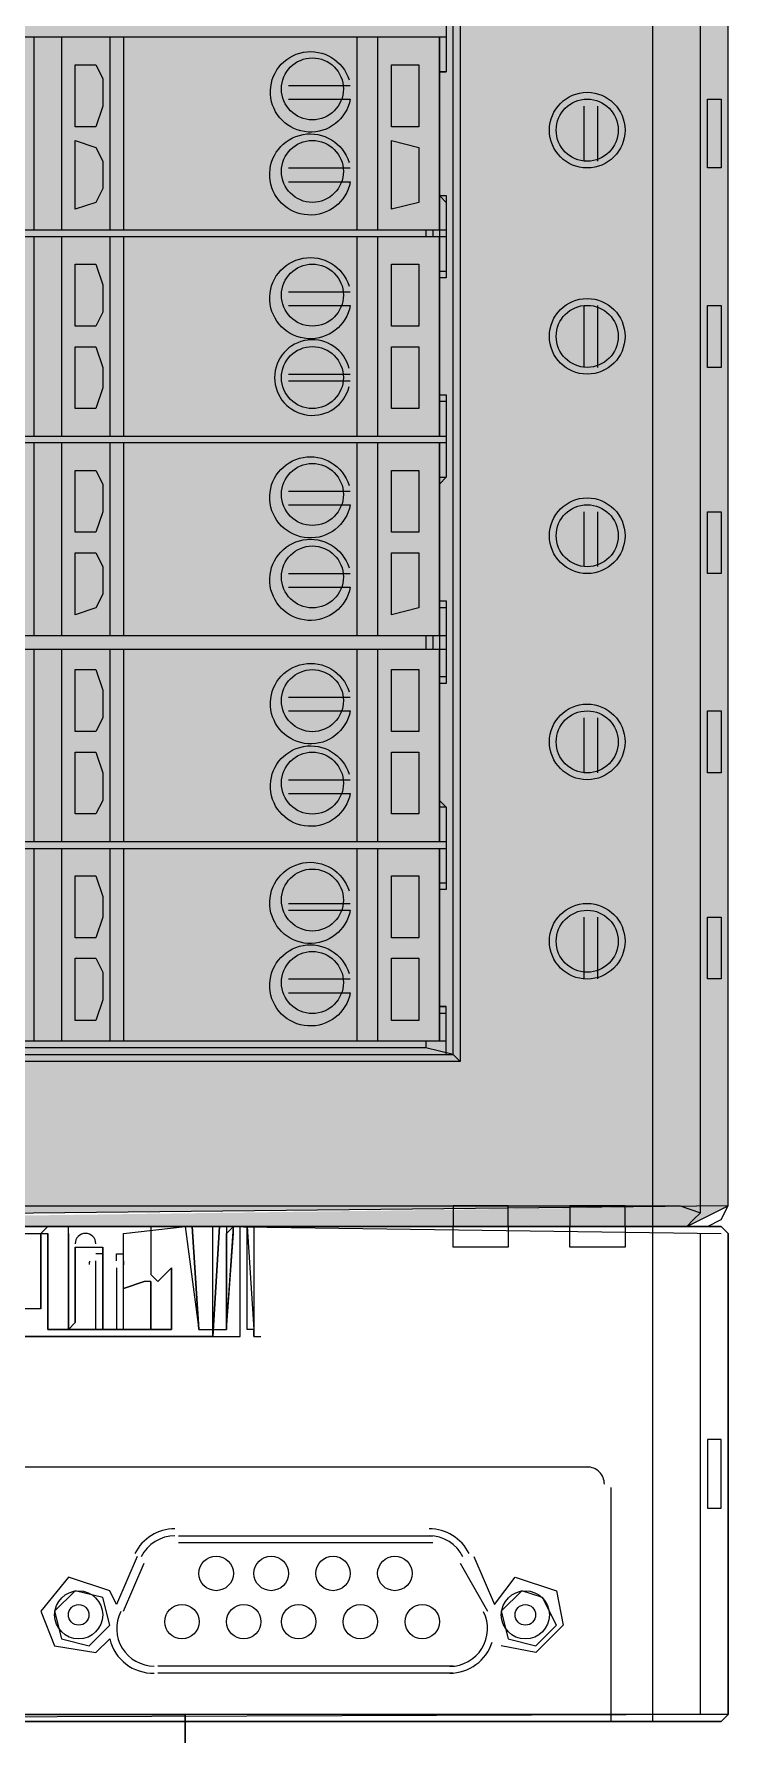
# Model space of a CAD drawing. Extents: x 4719 to 8938, y 1800 to 4482.
# Drawn here: x 6982.6 to 7025.3, y 3306.4 to 3411.1 of the extents above; entities that cross this region are included whole.
import ezdxf

# ---------------------------------------------------------------- set-up
doc = ezdxf.new("R2010")
doc.units = 0
doc.header["$LTSCALE"] = 10
doc.header["$MEASUREMENT"] = 0
doc.layers.add('G02-1-PRDXXXX-E-MRIO-01-P01-01$0$ANNOTATION', color=7, linetype='Continuous')

# ---------------------------------------------------------------- blocks, each defined once
blk = doc.blocks.new('G02-1-PRDXXXX-E-MRIO-01-P01-01$0$DV-54809-ZX-350-001')
at = {"layer": 'G02-1-PRDXXXX-E-MRIO-01-P01-01$0$ANNOTATION', "lineweight": 25}
for points in [[(2259.47, 1537.26), (2264.55, 1537.26), (2264.55, 1531.33), (2265.82, 1531.33), (2266.24, 1531.76), (2266.24, 1536.41), (2267.94, 1536.41), (2267.94, 1531.76), (2267.94, 1531.33), (2270.9, 1531.33), (2270.9, 1534.3), (2270.48, 1534.3), (2269.21, 1533.87), (2269.21, 1537.26), (2273.02, 1537.68), (2273.86, 1531.33), (2275.56, 1531.33), (2275.98, 1537.68), (2303.92, 1537.68), (2306.46, 1538.95), (2306.46, 1721)], [(2183.26, 1721), (2183.26, 1538.95), (2183.69, 1538.11), (2184.11, 1537.68), (2185.8, 1537.68), (2303.92, 1537.68), (2305.19, 1537.68), (2306.04, 1538.11), (2306.46, 1538.95), (2306.46, 1721)], [(2183.69, 1538.11), (2185.8, 1538.95), (2186.23, 1538.95), (2187.07, 1538.95), (2303.07, 1538.95), (2303.5, 1538.95), (2304.77, 1538.53), (2304.77, 1721.42), (2304.34, 1721.85), (2303.92, 1722.27)], [(2301.8, 1722.27), (2301.8, 1537.68), (2301.8, 1507.2)], [(2192.58, 1711.26), (2193, 1711.68), (2193.42, 1712.11), (2289.95, 1712.11), (2289.95, 1547.84), (2193.42, 1547.84), (2193.42, 1548.27), (2289.53, 1548.27), (2289.53, 1711.68), (2289.95, 1712.11)], [(2289.1, 1613.47), (2288.68, 1613.47), (2288.68, 1613.89), (2289.1, 1613.89), (2289.1, 1608.81), (2288.68, 1608.81)], [(2289.1, 1610.93), (2193, 1610.93)], [(2263.7, 1599.07), (2263.7, 1602.03), (2263.7, 1602.88), (2263.7, 1607.12), (2263.7, 1607.96), (2263.7, 1610.93)], [(2265.39, 1610.93), (2265.39, 1599.07)], [(2268.36, 1610.93), (2268.36, 1599.07)], [(2269.21, 1610.93), (2269.21, 1599.07)], [(2283.6, 1599.07), (2283.6, 1602.03), (2283.6, 1602.88), (2283.6, 1607.12), (2283.6, 1607.96), (2283.6, 1610.93)], [(2284.87, 1610.93), (2284.87, 1599.07)], [(2288.68, 1610.93), (2288.68, 1599.07), (2288.68, 1610.93), (2288.68, 1599.07), (2288.68, 1598.65), (2288.68, 1586.37), (2288.68, 1598.65), (2288.68, 1586.37)], [(2288.68, 1608.39), (2288.68, 1608.81), (2289.1, 1608.81)], [(2289.1, 1608.81), (2289.1, 1608.81)], [(2279.37, 1607.96), (2283.18, 1607.96)], [(2297.57, 1606.69), (2297.57, 1603.3)], [(2298.42, 1606.69), (2298.42, 1603.3)], [(2279.37, 1602.88), (2283.18, 1602.88)], [(2193.42, 1599.07), (2193.42, 1600.34), (2193, 1600.34), (2193, 1600.76), (2193, 1601.61), (2193, 1599.07), (2289.1, 1599.07)], [(2289.1, 1600.76), (2288.68, 1601.19), (2288.68, 1601.61)], [(2288.68, 1601.19), (2289.1, 1601.19), (2289.1, 1596.11), (2288.68, 1596.11), (2288.68, 1596.53), (2289.1, 1596.53)], [(2289.1, 1600.76), (2289.1, 1600.76)], [(2287.83, 1599.07), (2287.83, 1598.65)], [(2288.26, 1599.07), (2288.26, 1598.65)], [(2193.42, 1598.65), (2193.42, 1597.38), (2193, 1596.95), (2193, 1596.53), (2193, 1596.11), (2193, 1598.65), (2289.1, 1598.65)], [(2263.7, 1586.37), (2263.7, 1589.33), (2263.7, 1590.6), (2263.7, 1594.41), (2263.7, 1595.68), (2263.7, 1598.65)], [(2265.39, 1598.65), (2265.39, 1586.37)], [(2268.36, 1598.65), (2268.36, 1586.37)], [(2269.21, 1598.65), (2269.21, 1586.37)], [(2283.6, 1586.37), (2283.6, 1589.33), (2283.6, 1590.6), (2283.6, 1594.41), (2283.6, 1595.68), (2283.6, 1598.65)], [(2284.87, 1598.65), (2284.87, 1586.37)], [(2289.1, 1596.53), (2289.1, 1596.53)], [(2279.37, 1595.26), (2283.18, 1595.26)], [(2297.57, 1594.41), (2297.57, 1590.6)], [(2298.42, 1594.41), (2298.42, 1590.6)], [(2279.37, 1590.18), (2283.18, 1590.18)], [(2279.37, 1589.76), (2283.18, 1589.76)], [(2193.85, 1588.06), (2193.42, 1588.06), (2193, 1588.49), (2193, 1588.91), (2193, 1586.37), (2289.1, 1586.37)], [(2289.1, 1588.49), (2288.68, 1588.49), (2288.68, 1588.91), (2289.1, 1588.91), (2289.1, 1583.83), (2288.68, 1583.41), (2288.68, 1583.83), (2289.1, 1583.83)], [(2289.1, 1588.49), (2289.1, 1588.49)], [(2289.1, 1585.95), (2193, 1585.95), (2193, 1583.41), (2193, 1583.83), (2193.42, 1584.25), (2193.42, 1583.83), (2193.42, 1583.41), (2190.88, 1582.98), (2190.88, 1582.56)], [(2263.7, 1574.09), (2263.7, 1577.06), (2263.7, 1577.9), (2263.7, 1581.71), (2263.7, 1582.98), (2263.7, 1585.95)], [(2265.39, 1585.95), (2265.39, 1574.09)], [(2268.36, 1585.95), (2268.36, 1574.09)], [(2269.21, 1585.95), (2269.21, 1574.09)], [(2283.6, 1574.09), (2283.6, 1577.06), (2283.6, 1577.9), (2283.6, 1581.71), (2283.6, 1582.98), (2283.6, 1585.95)], [(2284.87, 1585.95), (2284.87, 1574.09)], [(2288.68, 1585.95), (2288.68, 1574.09), (2288.68, 1585.95), (2288.68, 1574.09), (2288.68, 1573.25), (2288.68, 1561.39), (2288.68, 1573.25), (2288.68, 1561.39)], [(2289.1, 1583.83), (2289.1, 1583.83)], [(2279.37, 1582.98), (2283.18, 1582.98)], [(2297.57, 1581.71), (2297.57, 1578.33)], [(2298.42, 1581.71), (2298.42, 1578.33)], [(2279.37, 1577.9), (2283.18, 1577.9)], [(2193.42, 1574.09), (2193.42, 1575.36), (2193, 1575.36), (2193, 1575.79), (2193, 1576.63), (2193, 1574.09), (2289.1, 1574.09)], [(2289.1, 1575.79), (2288.68, 1575.79), (2288.68, 1576.21), (2289.1, 1576.21), (2289.1, 1571.13), (2288.68, 1571.13), (2288.68, 1571.55), (2289.1, 1571.55)], [(2289.1, 1575.79), (2289.1, 1575.79)], [(2287.83, 1574.09), (2287.83, 1573.25)], [(2288.26, 1574.09), (2288.26, 1573.25)], [(2193, 1573.25), (2289.1, 1573.25)], [(2263.7, 1561.39), (2263.7, 1564.36), (2263.7, 1565.63), (2263.7, 1569.44), (2263.7, 1570.28), (2263.7, 1573.25)], [(2265.39, 1573.25), (2265.39, 1561.39)], [(2268.36, 1573.25), (2268.36, 1561.39)], [(2269.21, 1573.25), (2269.21, 1561.39)], [(2283.6, 1561.39), (2283.6, 1564.36), (2283.6, 1565.63), (2283.6, 1569.44), (2283.6, 1570.28), (2283.6, 1573.25)], [(2284.87, 1573.25), (2284.87, 1561.39)], [(2289.1, 1571.55), (2289.1, 1571.55)], [(2279.37, 1570.28), (2283.18, 1570.28)], [(2297.57, 1569.01), (2297.57, 1565.63)], [(2298.42, 1569.01), (2298.42, 1565.63)], [(2279.37, 1565.2), (2283.18, 1565.2)], [(2193, 1563.51), (2192.58, 1563.93), (2192.58, 1558.43), (2193, 1558.85), (2193, 1558.43), (2193, 1560.97), (2289.1, 1560.97)], [(2193.85, 1563.09), (2193.42, 1563.09), (2193, 1563.51), (2193, 1563.93), (2193, 1561.39), (2289.1, 1561.39)], [(2289.1, 1563.51), (2288.68, 1563.51), (2288.68, 1563.93), (2289.1, 1563.51), (2289.1, 1558.43), (2288.68, 1558.43), (2288.68, 1558.85), (2289.1, 1558.85)], [(2289.1, 1563.51), (2289.1, 1563.51)], [(2263.7, 1549.11), (2263.7, 1551.65), (2263.7, 1552.93), (2263.7, 1556.74), (2263.7, 1558.01), (2263.7, 1560.97)], [(2265.39, 1560.97), (2265.39, 1549.11)], [(2268.36, 1560.97), (2268.36, 1549.11)], [(2269.21, 1560.97), (2269.21, 1549.11)], [(2283.6, 1549.11), (2283.6, 1551.65), (2283.6, 1552.93), (2283.6, 1556.74), (2283.6, 1558.01), (2283.6, 1560.97)], [(2284.87, 1560.97), (2284.87, 1549.11)], [(2288.68, 1560.97), (2288.68, 1549.11)], [(2288.68, 1560.97), (2288.68, 1549.11), (2288.68, 1560.97)], [(2289.1, 1558.85), (2289.1, 1558.85)], [(2279.37, 1557.58), (2283.18, 1557.58)], [(2297.57, 1556.74), (2297.57, 1552.93)], [(2298.42, 1556.74), (2298.42, 1552.93)], [(2279.37, 1552.93), (2283.18, 1552.93)], [(2193, 1551.65), (2193, 1549.11), (2289.1, 1549.11)], [(2289.1, 1550.81), (2288.68, 1550.81), (2288.68, 1551.23)], [(2289.1, 1548.27), (2289.1, 1551.23)], [(2289.1, 1550.81), (2289.1, 1550.81)], [(2289.95, 1547.84), (2289.53, 1548.27), (2287.83, 1548.69), (2195.12, 1548.69), (2195.12, 1549.11), (2195.12, 1549.96), (2193.42, 1549.96)], [(2287.83, 1549.11), (2287.83, 1548.69)], [(2289.53, 1548.27), (2289.53, 1548.27)], [(2303.92, 1537.68), (2304.34, 1538.11), (2304.77, 1538.53)], [(2183.26, 1507.2), (2306.04, 1507.2), (2306.46, 1507.63), (2306.46, 1537.26), (2306.04, 1537.68), (2275.13, 1537.68), (2274.71, 1530.91), (2274.71, 1537.68), (2270.9, 1537.68), (2270.9, 1534.72), (2271.32, 1534.3), (2272.17, 1535.14), (2272.17, 1531.33), (2265.82, 1531.33), (2265.82, 1537.26), (2265.82, 1537.68), (2264.55, 1537.68), (2264.12, 1537.26), (2264.12, 1532.6), (2262.85, 1532.6)], [(2183.26, 1537.68), (2212.9, 1537.68), (2212.9, 1530.91), (2244.65, 1530.91), (2276.4, 1530.91), (2276.4, 1537.68), (2306.04, 1537.68)], [(2259.47, 1537.68), (2264.55, 1537.68)], [(2264.12, 1532.6), (2264.12, 1537.26), (2264.55, 1537.68), (2265.82, 1537.68)], [(2266.24, 1536.41), (2266.24, 1531.76), (2265.82, 1531.33), (2264.55, 1531.33), (2264.55, 1537.26)], [(2264.55, 1537.26), (2264.55, 1537.26)], [(2265.82, 1537.26), (2265.82, 1531.33), (2272.17, 1531.33), (2272.17, 1535.14), (2271.32, 1534.3)], [(2265.82, 1537.26), (2265.82, 1537.26)], [(2270.48, 1534.3), (2269.21, 1533.87), (2269.21, 1537.26)], [(2269.63, 1537.68), (2273.02, 1537.68)], [(2269.63, 1537.26), (2269.63, 1537.26)], [(2274.71, 1530.91), (2274.71, 1537.68), (2270.9, 1537.68), (2270.9, 1534.72)], [(2273.02, 1537.68), (2273.02, 1537.68)], [(2273.44, 1537.68), (2273.44, 1537.68)], [(2273.86, 1531.33), (2273.44, 1537.68), (2273.86, 1531.33)], [(2273.44, 1537.68), (2273.44, 1537.68)], [(2273.44, 1537.68), (2273.44, 1537.68)], [(2273.86, 1531.33), (2275.56, 1531.33), (2275.56, 1537.26), (2275.56, 1531.33), (2275.98, 1537.26), (2275.98, 1537.68), (2275.56, 1537.68), (2275.56, 1537.26), (2275.98, 1537.68)], [(2274.71, 1530.91), (2275.13, 1537.68), (2274.71, 1530.91)], [(2275.13, 1537.68), (2277.25, 1537.68), (2277.25, 1531.33), (2277.25, 1530.91), (2277.25, 1531.33), (2277.25, 1530.91), (2277.67, 1530.91)], [(2275.56, 1537.26), (2275.56, 1537.26)], [(2276.83, 1537.26), (2276.83, 1537.26)], [(2304.34, 1537.26), (2304.34, 1537.26)], [(2304.77, 1507.63), (2304.77, 1537.26)], [(2306.04, 1537.26), (2306.04, 1537.26)], [(2306.46, 1537.26), (2306.46, 1507.63)], [(2267.94, 1531.33), (2267.94, 1531.76), (2267.94, 1536.41)], [(2267.94, 1535.57), (2267.94, 1535.99), (2267.51, 1535.99)], [(2267.51, 1531.33), (2267.51, 1535.14), (2267.51, 1535.57)], [(2267.51, 1535.57), (2267.51, 1535.57)], [(2267.94, 1535.99), (2267.94, 1535.99)], [(2267.94, 1535.57), (2267.94, 1535.57)], [(2270.9, 1534.3), (2270.9, 1531.33), (2267.94, 1531.33), (2267.94, 1535.14)], [(2267.94, 1535.14), (2267.94, 1535.14)], [(2268.78, 1535.57), (2268.78, 1535.99), (2269.21, 1535.99)], [(2268.78, 1535.99), (2268.78, 1535.99)], [(2268.78, 1535.57), (2268.78, 1535.57)], [(2268.78, 1535.14), (2268.78, 1531.33)], [(2268.78, 1535.14), (2268.78, 1535.14)], [(2269.21, 1535.57), (2269.21, 1535.57)], [(2270.48, 1534.3), (2270.48, 1534.3)], [(2271.32, 1534.72), (2271.32, 1534.72)], [(2264.55, 1531.33), (2264.55, 1531.33)], [(2265.82, 1531.33), (2265.82, 1531.33)], [(2274.71, 1530.91), (2274.71, 1530.91)], [(2275.56, 1531.33), (2275.56, 1531.33)], [(2275.56, 1531.33), (2275.56, 1531.33)], [(2276.83, 1531.33), (2276.83, 1531.33)], [(2191.31, 1522.87), (2244.65, 1522.87), (2297.99, 1522.87)], [(2299.26, 1507.2), (2299.26, 1521.6)], [(2272.59, 1518.63), (2288.26, 1518.63)], [(2272.59, 1518.21), (2288.26, 1518.21)], [(2290.8, 1517.36), (2292.07, 1514.4), (2293.34, 1516.09), (2295.88, 1515.25), (2296.3, 1513.13), (2294.61, 1511.44), (2292.49, 1511.86)], [(2269.21, 1513.98), (2270.48, 1516.94)], [(2289.95, 1516.94), (2291.64, 1513.98)], [(2289.53, 1510.59), (2271.32, 1510.59)], [(2289.53, 1510.17), (2271.32, 1510.17)], [(2306.04, 1507.2), (2183.26, 1507.2)], [(2304.34, 1507.63), (2304.34, 1507.63)], [(2306.04, 1507.63), (2306.04, 1507.63)]]:
    blk.add_lwpolyline(points, dxfattribs=at)
for points in [[(2279.37, 1607.12), (2283.18, 1607.12, -8.269417), (2283.11, 1608.3)], [(2279.37, 1602.03), (2283.18, 1602.03, -8.272548), (2283.11, 1603.22)], [(2279.37, 1594.41), (2283.18, 1594.41, -8.269417), (2283.11, 1595.6)], [(2279.37, 1582.14), (2283.18, 1582.14, -8.269417), (2283.11, 1583.33)], [(2279.37, 1577.06), (2283.18, 1577.06, -8.268371), (2283.11, 1578.25)], [(2279.37, 1569.44), (2283.18, 1569.44, -8.269417), (2283.11, 1570.62)], [(2279.37, 1564.36), (2283.18, 1564.36, -8.268371), (2283.11, 1565.54)], [(2279.37, 1557.16), (2283.18, 1557.16, -8.268371), (2283.11, 1558.35)], [(2279.37, 1552.08), (2283.18, 1552.08, -8.269417), (2283.11, 1553.27)], [(2269.21, 1531.33), (2269.21, 1535.14), (2269.21, 1535.57, -0.094504), (2269.21, 1535.33)], [(2270.05, 1517.36), (2268.78, 1514.4), (2268.36, 1515.25), (2265.82, 1516.09), (2264.12, 1513.98), (2264.97, 1511.86), (2267.51, 1511.44), (2268.36, 1512.28, 0.356647), (2271.11, 1510.17)]]:
    blk.add_lwpolyline(points, format="xyb", dxfattribs=at)
for points in [[(2267.51, 1605.42), (2266.24, 1605.42), (2266.24, 1609.23), (2267.51, 1609.23), (2267.94, 1608.39), (2267.94, 1606.69)], [(2287.41, 1605.42), (2285.72, 1605.42), (2285.72, 1609.23), (2287.41, 1609.23), (2287.41, 1608.39), (2287.41, 1606.69)], [(2305.19, 1602.88), (2305.19, 1607.12), (2306.04, 1607.12), (2306.04, 1602.88)], [(2267.51, 1600.76), (2266.24, 1600.34), (2266.24, 1604.57), (2267.51, 1604.15), (2267.94, 1603.3), (2267.94, 1601.61)], [(2287.41, 1600.76), (2285.72, 1600.34), (2285.72, 1604.57), (2287.41, 1604.15), (2287.41, 1603.3), (2287.41, 1601.61)], [(2267.51, 1593.14), (2266.24, 1593.14), (2266.24, 1596.95), (2267.51, 1596.95), (2267.94, 1595.68), (2267.94, 1593.99)], [(2287.41, 1593.14), (2285.72, 1593.14), (2285.72, 1596.95), (2287.41, 1596.95), (2287.41, 1595.68), (2287.41, 1593.99)], [(2305.19, 1590.6), (2305.19, 1594.41), (2306.04, 1594.41), (2306.04, 1590.6)], [(2267.51, 1588.06), (2266.24, 1588.06), (2266.24, 1591.87), (2267.51, 1591.87), (2267.94, 1590.6), (2267.94, 1589.33)], [(2287.41, 1588.06), (2285.72, 1588.06), (2285.72, 1591.87), (2287.41, 1591.87), (2287.41, 1590.6), (2287.41, 1589.33)], [(2267.51, 1580.44), (2266.24, 1580.44), (2266.24, 1584.25), (2267.51, 1584.25), (2267.94, 1583.41), (2267.94, 1581.71)], [(2287.41, 1580.44), (2285.72, 1580.44), (2285.72, 1584.25), (2287.41, 1584.25), (2287.41, 1583.41), (2287.41, 1581.71)], [(2305.19, 1577.9), (2305.19, 1581.71), (2306.04, 1581.71), (2306.04, 1577.9)], [(2267.51, 1575.79), (2266.24, 1575.36), (2266.24, 1579.17), (2267.51, 1579.17), (2267.94, 1578.33), (2267.94, 1576.63)], [(2287.41, 1575.79), (2285.72, 1575.36), (2285.72, 1579.17), (2287.41, 1579.17), (2287.41, 1578.33), (2287.41, 1576.63)], [(2267.51, 1568.17), (2266.24, 1568.17), (2266.24, 1571.98), (2267.51, 1571.98), (2267.94, 1570.71), (2267.94, 1569.01)], [(2287.41, 1568.17), (2285.72, 1568.17), (2285.72, 1571.98), (2287.41, 1571.98), (2287.41, 1570.71), (2287.41, 1569.01)], [(2305.19, 1565.63), (2305.19, 1569.44), (2306.04, 1569.44), (2306.04, 1565.63)], [(2267.51, 1563.09), (2266.24, 1563.09), (2266.24, 1566.9), (2267.51, 1566.9), (2267.94, 1565.63), (2267.94, 1563.93)], [(2287.41, 1563.09), (2285.72, 1563.09), (2285.72, 1566.9), (2287.41, 1566.9), (2287.41, 1565.63), (2287.41, 1563.93)], [(2267.51, 1555.47), (2266.24, 1555.47), (2266.24, 1559.28), (2267.51, 1559.28), (2267.94, 1558.01), (2267.94, 1556.74)], [(2287.41, 1555.47), (2285.72, 1555.47), (2285.72, 1559.28), (2287.41, 1559.28), (2287.41, 1558.01), (2287.41, 1556.74)], [(2305.19, 1552.93), (2305.19, 1556.74), (2306.04, 1556.74), (2306.04, 1552.93)], [(2267.51, 1550.38), (2266.24, 1550.38), (2266.24, 1554.2), (2267.51, 1554.2), (2267.94, 1553.35), (2267.94, 1551.65)], [(2287.41, 1550.38), (2285.72, 1550.38), (2285.72, 1554.2), (2287.41, 1554.2), (2287.41, 1553.35), (2287.41, 1551.65)], [(2289.1, 1551.23), (2288.68, 1551.23)], [(2292.91, 1537.68), (2292.91, 1538.95), (2289.53, 1538.95), (2289.53, 1537.68)], [(2300.11, 1537.68), (2300.11, 1538.95), (2296.72, 1538.95), (2296.72, 1537.68)], [(2276.83, 1531.33), (2276.83, 1537.68), (2277.25, 1531.33)], [(2292.91, 1537.68), (2292.91, 1536.41), (2289.53, 1536.41), (2289.53, 1537.68)], [(2300.11, 1537.68), (2300.11, 1536.41), (2296.72, 1536.41), (2296.72, 1537.68)], [(2305.19, 1524.56), (2305.19, 1520.33), (2306.04, 1520.33), (2306.04, 1524.56)], [(2266.24, 1515.25), (2264.97, 1513.98), (2265.39, 1512.28), (2267.09, 1511.86), (2268.36, 1513.13), (2267.94, 1514.82)], [(2293.76, 1515.25), (2292.49, 1513.98), (2292.91, 1512.28), (2294.61, 1511.86), (2295.88, 1513.13), (2295.03, 1514.82)], [(2216.71, 1489), (2216.71, 1507.63), (2273.02, 1507.63), (2273.02, 1489)], [(2273.02, 1489), (2273.02, 1507.63), (2216.71, 1507.63), (2216.71, 1489)]]:
    blk.add_lwpolyline(points, close=True, dxfattribs=at)
at = {"layer": 'G02-1-PRDXXXX-E-MRIO-01-P01-01$0$ANNOTATION', "color": 7, "lineweight": 0, "true_color": 0xffffff}
for points in [[(2306.46, 1538.95), (2185.8, 1537.68)], [(2303.92, 1537.68), (2213.32, 1537.68), (2275.98, 1537.68), (2218.83, 1537.68), (2273.02, 1537.68), (2225.18, 1537.68), (2239.99, 1537.68)], [(2264.55, 1537.68), (2265.82, 1537.68)], [(2275.13, 1537.68), (2306.04, 1537.26)], [(2269.21, 1533.87), (2270.48, 1534.3)], [(2274.71, 1530.91), (2215.02, 1530.91), (2274.71, 1530.91)], [(2306.04, 1507.63), (2183.26, 1507.2)], [(2306.46, 1507.63), (2183.26, 1507.63)]]:
    blk.add_lwpolyline(points, dxfattribs=at)
blk.add_lwpolyline([(2249.73, 1537.68), (2239.99, 1537.68), (2273.02, 1537.68)], close=True, dxfattribs=at)
at = {"layer": 'G02-1-PRDXXXX-E-MRIO-01-P01-01$0$ANNOTATION', "lineweight": 25}
for centre, radius in [((2280.85, 1607.75), 1.91), ((2297.78, 1605.21), 2.33), ((2297.78, 1605.21), 1.91), ((2280.85, 1602.67), 1.91), ((2280.85, 1595.05), 1.91), ((2297.78, 1592.51), 2.33), ((2297.78, 1592.51), 1.91), ((2280.85, 1589.97), 1.91), ((2280.85, 1582.77), 1.91), ((2297.78, 1580.23), 2.33), ((2297.78, 1580.23), 1.91), ((2280.85, 1577.69), 1.91), ((2280.85, 1570.07), 1.91), ((2297.78, 1567.53), 2.33), ((2297.78, 1567.53), 1.91), ((2280.85, 1564.99), 1.91), ((2280.85, 1557.79), 1.91), ((2297.78, 1555.25), 2.33), ((2297.78, 1555.25), 1.91), ((2280.85, 1552.71), 1.91), ((2274.92, 1516.31), 1.06), ((2278.31, 1516.31), 1.06), ((2282.12, 1516.31), 1.06), ((2285.93, 1516.31), 1.06), ((2266.45, 1513.76), 1.48), ((2293.97, 1513.76), 1.48), ((2266.45, 1513.76), 0.634), ((2272.81, 1513.34), 1.06), ((2276.62, 1513.34), 1.06), ((2280, 1513.34), 1.06), ((2283.81, 1513.34), 1.06), ((2287.62, 1513.34), 1.06), ((2293.97, 1513.76), 0.634)]:
    blk.add_circle(centre, radius, dxfattribs=at)
for centre, radius, start, end in [((2280.85, 1589.97), 2.33, 13.7851, 346.2149), ((2266.87, 1536.62), 0.637, 0.1647, 179.8386), ((2267.69, 1535.36), 0.599, 161.085, 182.6796), ((2297.78, 1521.81), 1.06, 359.9193, 90.0807), ((2272.38, 1516.3), 2.76, 90.0188, 153.3709), ((2272.38, 1516.31), 2.32, 89.9251, 153.5599), ((2288.04, 1516.3), 2.76, 26.6315, 89.9787), ((2288.05, 1516.31), 2.32, 26.4401, 90.0749), ((2271.1, 1512.92), 2.31, 153.2557, 270.0738), ((2289.32, 1512.91), 2.32, 269.9232, 26.7504), ((2289.31, 1512.92), 2.75, 270.0076, 342.0884)]:
    blk.add_arc(centre, radius, start, end, dxfattribs=at)
at = {"layer": 'G02-1-PRDXXXX-E-MRIO-01-P01-01$0$ANNOTATION', "color": 7, "true_color": 0xffffff, "transparency": 33554559}
for points in [[(2306.46, 1721), (2275.98, 1715.92), (2306.46, 1538.95)], [(2306.46, 1538.95), (2183.26, 1538.95), (2273.02, 1715.49)], [(2216.29, 1715.49), (2183.26, 1538.95), (2273.02, 1715.49)], [(2306.46, 1538.95), (2275.56, 1715.49), (2273.02, 1715.49)], [(2275.98, 1715.92), (2275.56, 1715.49), (2306.46, 1538.95)], [(2185.8, 1537.68), (2306.46, 1538.95), (2183.26, 1538.95)], [(2306.46, 1538.95), (2213.32, 1537.68), (2303.92, 1537.68)]]:
    blk.add_solid(points, dxfattribs=at)

msp = doc.modelspace()

# ---------------------------------------------------------------- block references
msp.add_blockref('G02-1-PRDXXXX-E-MRIO-01-P01-01$0$DV-54809-ZX-350-001', (4718.87, 1800))

doc.saveas('drawing.dxf')
